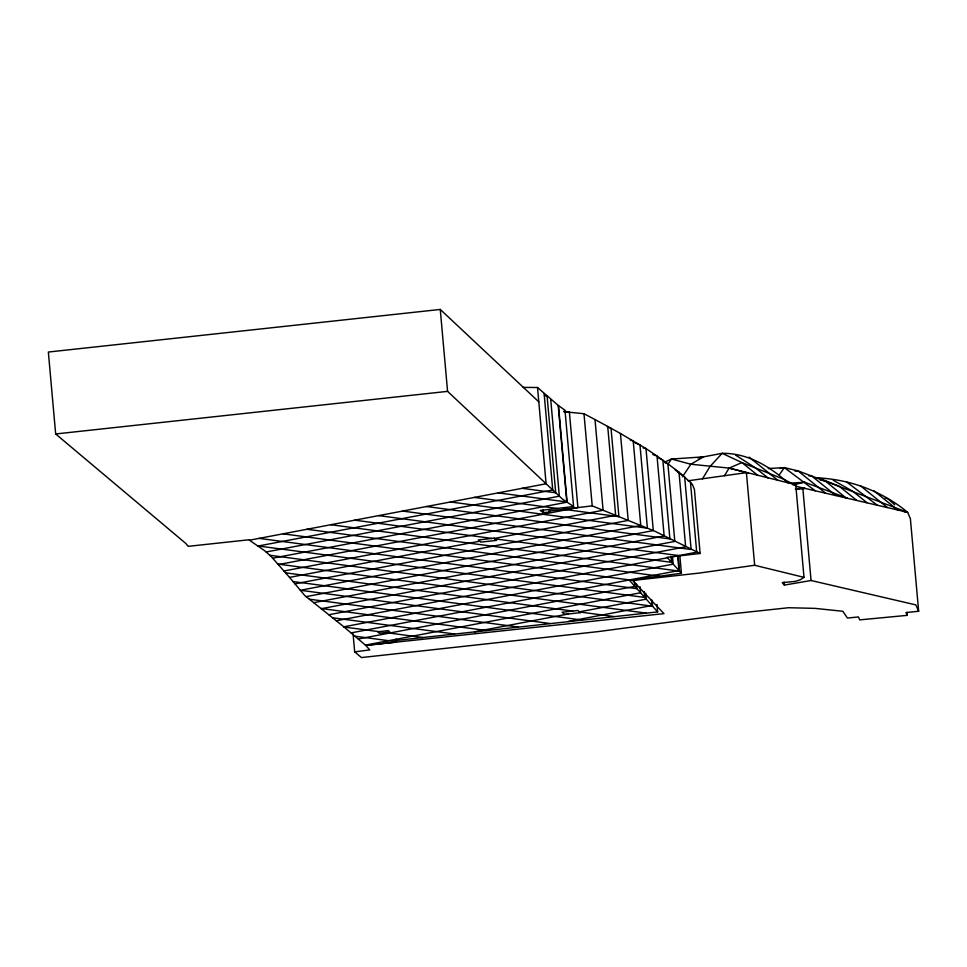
<?xml version="1.0" encoding="UTF-8"?>
<svg xmlns="http://www.w3.org/2000/svg" width="967" height="967" viewBox="0 0 967 967"><rect width="100%" height="100%" fill="white"/><g stroke="black" fill="none" stroke-linecap="round" stroke-linejoin="round"><path stroke-width="1.45" d="M702.441 478.858L710.02 466.493L722.156 453.318C747.721 453.088 769.478 466.203 788.032 482.847M724.416 475.752L729.106 468.101L741.931 462.577L783.343 479.064L795.067 485.156M668.1 464.051L671.449 459.035L703.529 456.871L690.861 464.233L682.484 476.767M779.305 474.797L784.37 467.629L797.968 470.856L907.65 512.377L910.382 518.638L918.65 611.265L905.97 612.558L907.3 615.35L859.675 619.883L858.454 616.946L847.43 618.046L842.825 611.277L814.903 608.364L788.601 607.723L733.675 613.634L598.38 631.572L361.428 657.56L354.671 651.843L353.076 633.917M664.945 461.996L671.449 459.035L690.861 464.233L729.106 468.101L795.732 484.721L804 577.347L800.41 579.704L795.454 581.348L782.218 582.654L784.334 585.095L811.059 580.502L915.87 604.907L918.65 611.265M793.025 484.938L804.617 482.207L847.213 498.126L845.968 497.969L825.516 481.155L819.98 479.85M249.426 540.215L546.101 483.766L537.519 387.501L523.195 387.392M697.787 457.959L722.156 453.318L741.931 462.577L757.971 475.486M257.923 546.077L552.725 489.979L544.119 393.533M266.106 551.988L559.349 496.18L550.719 399.552M272.67 558.201L567.097 502.175L558.479 405.62L537.519 387.501M780.067 468.451L784.37 467.629L815.193 490.752M278.291 564.607L577.903 507.59L569.358 411.845L563.568 411.362M283.923 571.001L603.094 510.262L595.007 419.557L583.983 413.731L563.664 411.652M538.788 401.837L440.263 309.44L48.35 352.036L55.663 433.965L185.809 543.454L188.19 546.343L248.821 539.791L264.765 550.779L271.292 556.641L289.544 577.396L479.717 541.206M494.294 538.438L615.653 515.338L607.711 426.423L595.007 419.557M294.959 583.838L628.199 520.427L620.451 433.506L607.711 426.423M802.006 488.903L804.834 488.359L795.551 486.208M306.164 596.639L653.305 530.581L645.992 448.579L620.451 433.506M313.695 602.671L664.16 535.984L657.016 456.049L645.992 448.579L643.176 447.926M321.237 608.714L674.809 541.423L667.883 463.773L657.016 456.049L652.798 454.538M328.768 614.746L685.663 546.826L679.003 472.198L667.883 463.773L665.151 462.867M336.311 620.778L667.411 557.778M674.168 556.484L696.711 552.193L690.486 482.388L679.003 472.198L675.184 469.986M289.544 577.396L304.847 595.587L343.841 626.809L673.189 564.148L672.512 556.678M351.142 632.889L678.955 570.518L677.613 555.493M358.273 639.006L634.872 586.365L634.473 581.868M365.405 645.11L640.565 592.759L640.033 586.739M474.592 631.802L568.076 614.021M567.967 621.503L651.951 605.523L651.42 599.576M795.37 489.157L802.791 487.888L907.614 512.292C881.493 490.68 848.966 478.931 815.133 477.758M804 577.347L754.659 565.272L699.371 573.068L632.611 580.466L663.954 613.634L365.707 645.376L343.841 626.809M679.813 555.433L681.397 573.213L629.577 580.43L657.633 611.906L394.717 640.613L396.41 642.1L365.707 645.376L369.793 649.921L354.671 651.843M690.486 482.388L692.457 484.624L694.403 489.375L700.12 553.487L654.599 531.101L592.215 505.862L548.615 511.132L550.138 512.075L543.49 512.631L540.215 510.467L573.576 506.527L564.982 410.189L558.479 405.62M795.974 489.435L804.834 488.359M700.12 553.487L667 557.318L681.397 573.213M795.079 471.183L797.968 470.856L825.552 493.134M688.105 480.78L746.403 472.658L754.659 565.272M580.405 612.643L564.631 614.396L562.141 612.244L577.915 610.491L580.405 612.643L579.475 611.845L646.258 599.141L645.726 593.206M55.663 433.965L447.576 391.369L562.347 498.996L573.576 506.527M791.502 483.077L804.617 482.207M768.318 468.512L784.37 467.629M808.811 475.824L811.748 476.006L835.899 495.527M671.449 459.035L674.434 459.337M904.048 511.724L906.72 512.087M522.192 488.323L555.723 492.783L547.104 396.252L544.457 395.515M498.283 492.868L566.819 501.994L558.201 405.427M474.362 497.413L557.246 508.449M563.688 509.307L618.916 516.668L611.023 428.248L607.336 426.882M450.453 501.97L647.394 528.187L639.961 444.88L634.944 442.717M426.544 506.515L669.901 538.921L662.866 460.159L657.717 457.512M402.623 511.072L691.127 549.486L684.648 476.864L677.432 471.86M378.713 515.616L680.321 555.783M354.792 520.173L492.046 538.438M494.717 538.8L671.557 562.347L671.025 556.388M330.883 524.718L679.523 571.134L678.181 556.11M306.974 529.275L659.699 576.235M283.053 533.82L631.318 580.188M259.144 538.377L636.927 588.673L636.528 584.165M257.693 545.908L644.747 597.449L644.215 591.514M269.745 555.251L652.568 606.224L652.036 600.265M277.819 564.063L646.246 613.114M285.519 572.827L572.766 611.071M579.632 611.978L613.864 616.535M293.049 581.554L581.699 619.992M549.933 623.497L300.386 590.269L640.758 525.504L633.204 440.855L630.303 440.154M309.355 599.202L518.167 627.003M320.947 608.473L486.389 630.508M332.527 617.756L454.623 634.014M344.119 627.027L378.979 631.669M385.688 632.563L422.845 637.507M355.022 636.213L395.902 641.665M729.106 468.101L747.95 473.032M885.252 498.029L888.032 498.875L894.705 504.762M819.629 478.351L839.296 486.304L856.605 500.302M833.107 480.152L853.063 491.49L866.952 502.683M735.633 455.119L755.735 468.076L767.991 477.94M846.572 481.941L877.166 505.1M873.999 490.885L897.606 509.923M860.219 485.603L887.392 507.518M749.123 457.137L778.012 480.394M907.034 612.365L907.3 615.35M802.791 487.888L811.059 580.502M784.068 582.11L784.334 585.095M656.968 604.448L657.633 611.906M583.983 413.731L592.215 505.862M543.212 509.633L543.49 512.631M440.263 309.44L447.576 391.369M396.144 639.114L396.41 642.1M494.04 538.22L478.266 539.973L480.792 542.124L496.567 540.36L494.04 538.22M388.299 630.641L377.722 631.814L379.366 633.264L389.906 632.092L388.299 630.641"/></g></svg>
